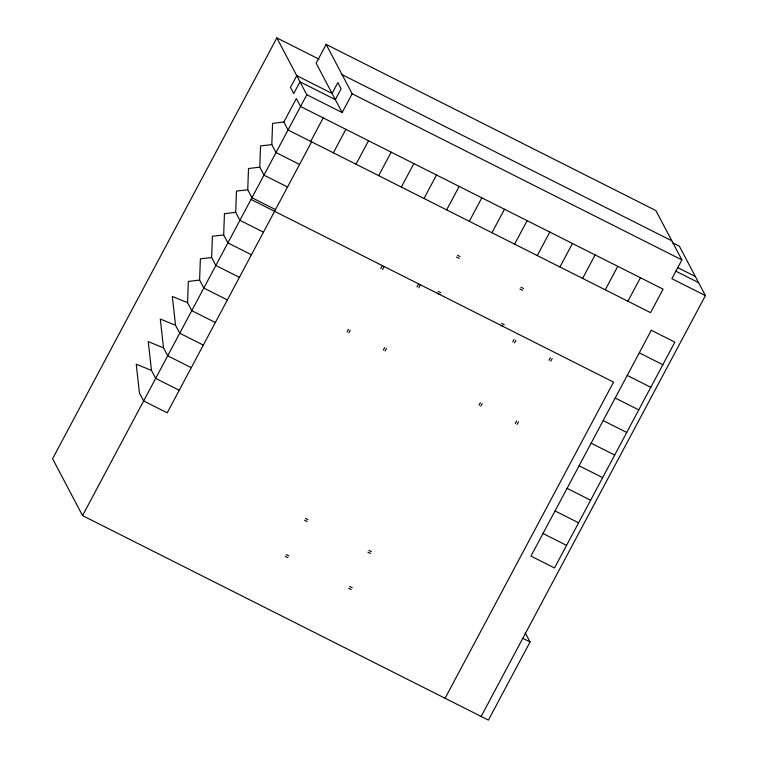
<?xml version="1.0" encoding="UTF-8"?>
<svg xmlns="http://www.w3.org/2000/svg" width="758" height="758" viewBox="0 0 758 758"><rect width="100%" height="100%" fill="white"/><g stroke="black" fill="none" stroke-linecap="round" stroke-linejoin="round"><path stroke-width="1.14" d="M215.338 322.51L191.774 310.638L187.577 302.679L188.344 281.436L199.61 280.09L203.807 288.059L227.372 299.931M199.61 280.09L200.377 258.848L211.643 257.512L215.841 265.471L239.405 277.352M211.643 257.512L212.411 236.269L223.676 234.933L227.874 242.892L251.438 254.764M223.676 234.933L224.444 213.69L235.71 212.344L239.907 220.313L263.471 232.185M235.71 212.344L236.477 191.101L247.743 189.765L251.94 197.724L275.505 209.596M247.743 189.765L248.51 168.522L259.776 167.186L263.974 175.145L287.538 187.018M259.776 167.186L260.544 145.934L271.809 144.598L276.007 152.566L299.571 164.439M271.809 144.598L272.577 123.355L283.843 122.019L296.359 98.531L300.556 106.49L663.089 289.158L650.572 312.647L288.04 129.978L283.843 122.019M348.405 329.313L347.041 331.881M350.215 330.223L348.851 332.79M382.098 266.077L380.734 268.645M383.918 266.996L382.544 269.564M384.657 347.581L383.292 350.149M386.476 348.49L385.102 351.058M418.35 284.345L416.985 286.912M420.169 285.264L418.795 287.832M480.382 402.688L479.009 405.255M482.192 403.597L480.828 406.165M514.076 339.451L512.711 342.019M515.885 340.37L514.521 342.938M516.634 420.955L515.269 423.523M518.444 421.865L517.079 424.433M550.327 357.719L548.963 360.287M552.137 358.638L550.772 361.196M319.08 59.181L276.841 37.9L52.586 458.751L82.556 515.601L488.408 720.1L530.05 641.969L525.133 632.655M326.148 44.409L316.133 63.198L342.161 112.563L352.176 93.774L326.148 44.409L655.869 210.544L681.897 259.909L671.882 278.698L705.414 295.601L481.159 716.443M82.556 515.601L306.81 94.75L276.841 37.9M310.704 141.395L323.211 117.907M311.604 141.85L167.205 412.845L143.641 400.973L139.444 393.004L136.222 364.2L151.477 370.425L155.674 378.384L179.239 390.256M333.359 152.813L345.875 129.324M356.014 164.23L368.53 140.742M378.678 175.648L391.185 152.159M401.333 187.065L413.849 163.576M423.987 198.482L436.504 174.994M446.651 209.9L459.168 186.411M469.306 221.317L481.823 197.829M491.961 232.734L504.477 209.246M514.625 244.152L527.142 220.663M537.28 255.569L549.796 232.081M559.944 266.987L572.451 243.498M582.599 278.404L595.115 254.915M605.254 289.812L617.77 266.333M627.908 301.229L640.425 277.75M445.088 698.27L613.554 382.117L251.031 199.439M460.068 256.564L457.5 255.275M459.111 258.374L456.534 257.076M523.513 288.533L520.935 287.235M522.556 290.342L519.979 289.044M440.815 292.702L438.247 291.404M439.858 294.511L437.281 293.213M504.26 324.67L501.682 323.372M503.303 326.471L500.725 325.182M308.023 519.694L305.446 518.396M307.056 521.504L304.479 520.206M371.458 551.663L368.89 550.365M370.501 553.463L367.924 552.175M288.77 555.822L286.192 554.524M287.803 557.632L285.226 556.334M352.205 587.791L349.637 586.493M351.248 589.601L348.671 588.303M187.577 302.679L172.322 296.454L175.543 325.258L179.741 333.226L203.305 345.098M175.543 325.258L160.289 319.033L163.51 347.846L167.708 355.805L191.272 367.677M163.51 347.846L148.255 341.612L151.477 370.425M342.095 74.663L671.815 240.807M672.412 242.721L679.386 246.236L705.414 295.601M352.176 93.774L681.897 259.909M677.529 267.517L695.342 276.49M675.539 271.042L698.592 282.658M306.81 94.75L342.161 112.563M639.269 352.849L662.833 364.721M627.236 375.428L650.8 387.3M615.202 398.016L638.767 409.889M603.169 420.595L626.733 432.467M591.136 443.174L614.7 455.056M579.103 465.763L602.667 477.635M567.069 488.341L590.634 500.214M555.036 510.93L578.6 522.802M543.003 533.509L566.567 545.381M522.793 638.312L530.05 641.969M296.738 75.639L290.485 87.388L293.734 93.556L299.988 81.817L335.339 99.62L341.119 88.781L337.86 82.613L332.089 93.452L296.738 75.639M651.302 330.27L530.97 556.088L554.534 567.96L674.866 342.142L651.302 330.27"/></g></svg>
